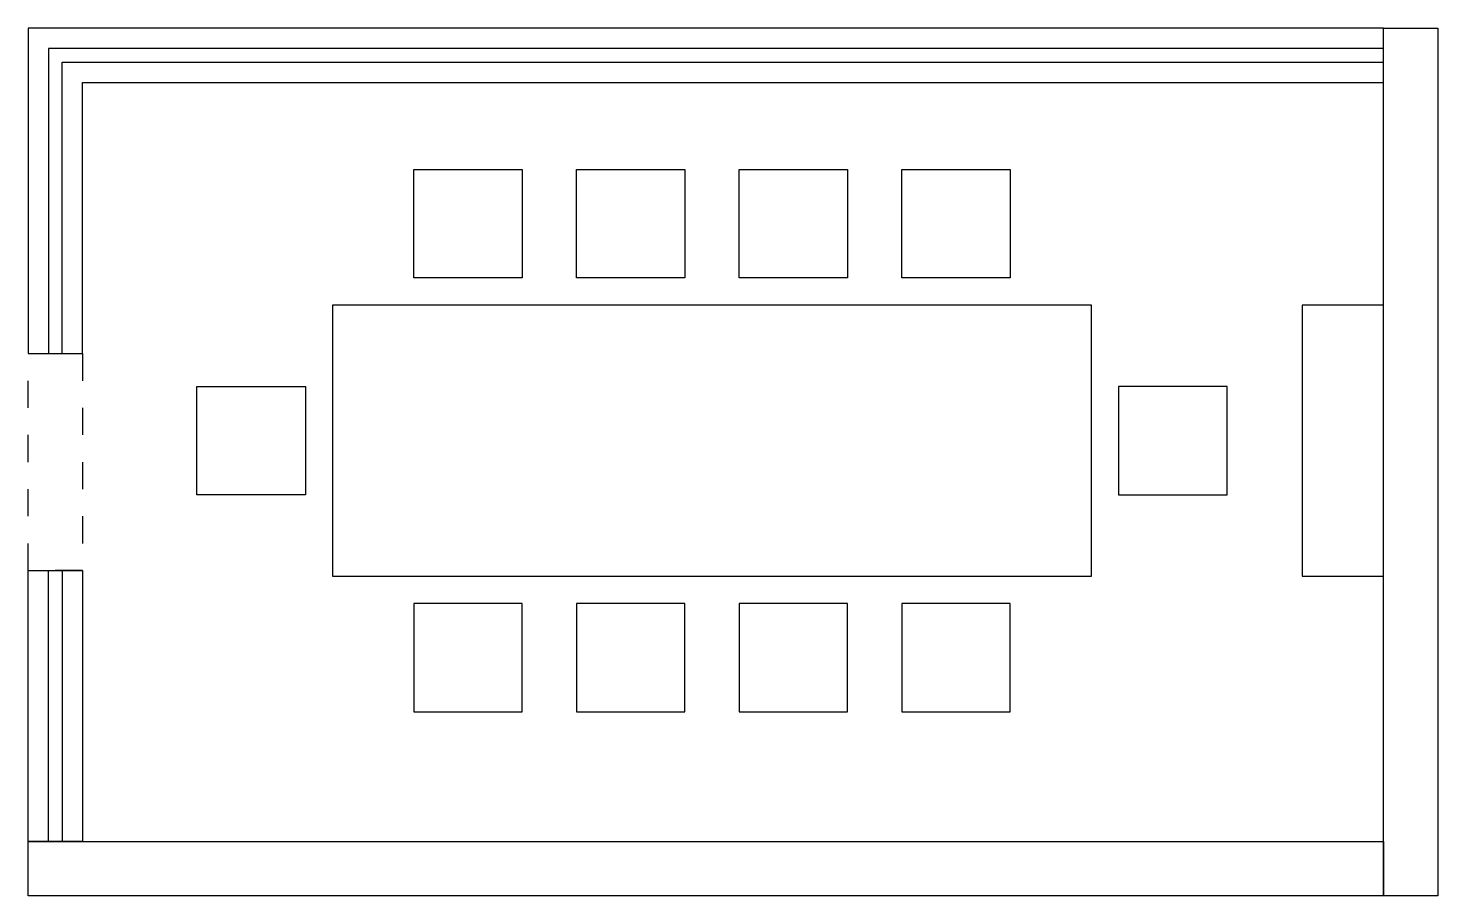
# Model space of a CAD drawing. Header units: metres. Extents: x 102.31 to 107.51, y 10.48 to 13.68.
import ezdxf

# ---------------------------------------------------------------- set-up
doc = ezdxf.new("R2010")
doc.units = ezdxf.units.M
doc.linetypes.add('Dashed', pattern=[0.01, 0.005, -0.005])
for name, color, linetype, true_color in [('墙体', 1, 'Continuous', 0xff0000), ('柜子', 220, 'Continuous', 0xff00c3), ('桌子', 100, 'Continuous', 0x00ff32), ('椅子', 160, 'Continuous', 0x004cff), ('玻璃', 4, 'Continuous', 0x00ffe7)]:
    doc.layers.add(name, color=color, linetype=linetype, true_color=true_color)
doc.layers.add('虚线', color=7, linetype='Dashed')

msp = doc.modelspace()

# ---------------------------------------------------------------- linework, layer by layer
at = {"layer": '墙体'}
for p, q in [((107.3082, 10.4806), (107.3082, 13.6806)), ((107.3082, 13.6806), (107.5082, 13.6806)), ((107.5082, 13.6806), (107.5082, 10.4806)), ((107.5082, 10.4806), (107.3082, 10.4806))]:
    msp.add_line(p, q, dxfattribs=at)
for points in [[(102.5082, 13.4806), (107.3082, 13.4806), (107.3082, 13.6806), (102.3082, 13.6806), (102.3082, 13.4806), (102.3082, 12.4806), (102.5082, 12.4806)], [(102.3082, 10.6806), (102.3082, 11.6806), (102.5082, 11.6806), (102.5082, 10.6806)], [(102.3082, 10.6806), (107.3082, 10.6806), (107.3082, 10.4806), (102.3082, 10.4806)]]:
    msp.add_lwpolyline(points, close=True, dxfattribs=at)
at = {"layer": '柜子'}
msp.add_lwpolyline([(107.0082, 12.6593), (107.0082, 11.6593), (107.3082, 11.6593), (107.3082, 12.6593)], close=True, dxfattribs=at)
at = {"layer": '桌子'}
msp.add_lwpolyline([(103.4308, 12.6593), (103.4308, 11.6593), (106.2308, 11.6593), (106.2308, 12.6593)], close=True, dxfattribs=at)
at = {"layer": '椅子'}
for points in [[(103.7308, 13.1593), (104.1308, 13.1593), (104.1308, 12.7593), (103.7308, 12.7593)], [(104.3308, 13.1593), (104.7308, 13.1593), (104.7308, 12.7593), (104.3308, 12.7593)], [(104.9308, 13.1593), (105.3308, 13.1593), (105.3308, 12.7593), (104.9308, 12.7593)], [(105.5308, 13.1593), (105.9308, 13.1593), (105.9308, 12.7593), (105.5308, 12.7593)], [(102.9308, 12.3593), (103.3308, 12.3593), (103.3308, 11.9593), (102.9308, 11.9593)], [(106.7308, 12.3593), (106.3308, 12.3593), (106.3308, 11.9593), (106.7308, 11.9593)], [(103.7308, 11.1593), (104.1308, 11.1593), (104.1308, 11.5593), (103.7308, 11.5593)], [(104.3308, 11.1593), (104.7308, 11.1593), (104.7308, 11.5593), (104.3308, 11.5593)], [(104.9308, 11.1593), (105.3308, 11.1593), (105.3308, 11.5593), (104.9308, 11.5593)], [(105.5308, 11.1593), (105.9308, 11.1593), (105.9308, 11.5593), (105.5308, 11.5593)]]:
    msp.add_lwpolyline(points, close=True, dxfattribs=at)
at = {"layer": '玻璃'}
for p, q in [((107.3082, 13.6056), (102.3832, 13.6056)), ((102.3832, 13.6056), (102.3832, 12.4806)), ((107.3082, 13.5556), (107.3082, 13.6056)), ((102.4332, 13.5556), (107.3082, 13.5556)), ((102.4332, 12.4806), (102.4332, 13.5556)), ((102.3832, 12.4806), (102.4332, 12.4806))]:
    msp.add_line(p, q, dxfattribs=at)
msp.add_lwpolyline([(102.3832, 10.6806), (102.3832, 11.6806), (102.4332, 11.6806), (102.4332, 10.6806)], close=True, dxfattribs=at)
at = {"layer": '虚线'}
msp.add_lwpolyline([(102.3082, 12.4806), (102.5082, 12.4806), (102.5082, 11.6806), (102.3082, 11.6806)], close=True, dxfattribs=at)

doc.saveas('drawing.dxf')
